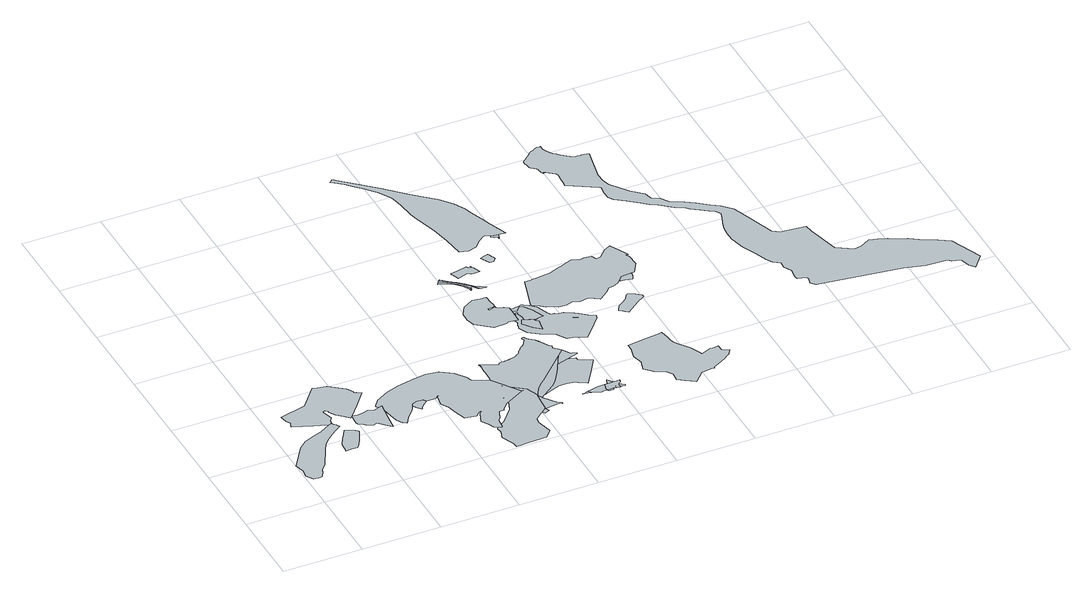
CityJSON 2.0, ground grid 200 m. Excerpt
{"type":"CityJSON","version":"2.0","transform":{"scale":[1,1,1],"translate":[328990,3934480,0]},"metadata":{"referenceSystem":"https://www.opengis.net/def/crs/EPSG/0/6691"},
"CityObjects":{
"object1":{"type":"GenericCityObject","attributes":{"prefecture":"14","disasterType":"1","areaType":"1","zoneNumber":"151-H24-47021","zoneName":"青根21","status":"0"},"geometry":[{"type":"MultiSurface","lod":"1","boundaries":[[[0,1,2,3,4,5,6,7,8,9,10,11,12,13,14,15,16,17,18,19,20,21,22,23,24,25,26,27,28,29]]]}]},
"object2":{"type":"GenericCityObject","attributes":{"prefecture":"14","disasterType":"1","areaType":"1","zoneNumber":"151-H24-47021","zoneName":"青根21","status":"0"},"geometry":[{"type":"MultiSurface","lod":"1","boundaries":[[[30,31,32,33,34,35,36,37,38,39,40,41,42,43,44]]]}]},
"object3":{"type":"GenericCityObject","attributes":{"prefecture":"14","disasterType":"1","areaType":"1","zoneNumber":"151-H24-47021","zoneName":"青根21","status":"0"},"geometry":[{"type":"MultiSurface","lod":"1","boundaries":[[[45,46,47,48,49,50,51,52,53,54,55,56,57,58,59,60,61,62,63,64,65,66,67,68,69,70,71,72,73,74,75,76]]]}]},
"object4":{"type":"GenericCityObject","attributes":{"prefecture":"14","disasterType":"1","areaType":"1","zoneNumber":"151-H24-47021","zoneName":"青根21","status":"0"},"geometry":[{"type":"MultiSurface","lod":"1","boundaries":[[[77,78,79,80,81,82,83,84,85,86,87,88,89,90,91,92,93,94,95]]]}]},
"object5":{"type":"GenericCityObject","attributes":{"prefecture":"14","disasterType":"1","areaType":"1","zoneNumber":"151-H24-47020","zoneName":"青根20","status":"0"},"geometry":[{"type":"MultiSurface","lod":"1","boundaries":[[[96,97,98,99,100,101,102,103,104,105,106,107]]]}]},
"object6":{"type":"GenericCityObject","attributes":{"prefecture":"14","disasterType":"1","areaType":"1","zoneNumber":"151-H24-47020","zoneName":"青根20","status":"0"},"geometry":[{"type":"MultiSurface","lod":"1","boundaries":[[[108,109,110,111,112,113,114,115,116,117,118,119,120,121,122,123,124,125,126,127,128,129,130,131,132,133,134,135,136,137,138,139,140,141,142,143,144,145,146,147,148,149,150,151,152,153,154,155,156,157,158,159,160,161,162,163,164]]]}]},
"object7":{"type":"GenericCityObject","attributes":{"prefecture":"14","disasterType":"1","areaType":"1","zoneNumber":"151-H24-47020","zoneName":"青根20","status":"0"},"geometry":[{"type":"MultiSurface","lod":"1","boundaries":[[[165,166,167,168,169,170,171,172,173,174,175,176,177,178,179,180,181,182,183,184,185,186,187,188,189,190,189,191,192,193,194,195,196,197,198]]]}]},
"object8":{"type":"GenericCityObject","attributes":{"prefecture":"14","disasterType":"2","areaType":"2","zoneNumber":82979,"zoneName":"音久和3","status":"0"},"geometry":[{"type":"MultiSurface","lod":"1","boundaries":[[[199,200,201,202,203]]]}]},
"object9":{"type":"GenericCityObject","attributes":{"prefecture":"14","disasterType":"1","areaType":"1","zoneNumber":"151-H24-47020","zoneName":"青根20","status":"0"},"geometry":[{"type":"MultiSurface","lod":"1","boundaries":[[[204,205,206,207,208,209,210,211,212,213,214,215,216,217,218,217,219,220,221]]]}]},
"object10":{"type":"GenericCityObject","attributes":{"prefecture":"14","disasterType":"2","areaType":"1","zoneNumber":82973,"zoneName":"音久和1","status":"0"},"geometry":[{"type":"MultiSurface","lod":"1","boundaries":[[[222,223,224,225,226,227,228,229,230,231,232,233,234,235,236,237,238,239,240,241,242,243,244,245,246,247,248,249,250,251,252,253,254,255,256,257,258,259,260,261,262,263,264,265,266,267,268,269,270,271,272,273,274,275,276,277,278,279,280,281,282,283,284,285,286,287,288,289,290,291,292,293,294,295,296,297,298,299,300,301,302,303,304,305,306]]]}]},
"object11":{"type":"GenericCityObject","attributes":{"prefecture":"14","disasterType":"2","areaType":"1","zoneNumber":82974,"zoneName":"音久和2","status":"0"},"geometry":[{"type":"MultiSurface","lod":"1","boundaries":[[[307,296,297,298,299,300,301,302,308,306,309,310,311,312,313,314,315,316,317,318,319,320,321,322,323,324,325,326,327,328,248,249,250,252,253,254,255,256,257,258,329,261,262,263,264,265,266,330,267,268,269,331,271,272,273,332,333,276,277,334,279,281,283,284,285,335,336,337,289,338,291,292,294]]]}]},
"object12":{"type":"GenericCityObject","attributes":{"prefecture":"14","disasterType":"2","areaType":"1","zoneNumber":82979,"zoneName":"音久和3","status":"0"},"geometry":[{"type":"MultiSurface","lod":"1","boundaries":[[[255,339,257,340,258,341,261,262,263,264,265,266,267,268,269,270,271,342,273,275,276,277,278,279,281,283,284,285,286,343,337,289,291,344,292,294,307,296,297,298,299,300,302,345,346,347,348,349,350,351,352,353,354,355,356,357,358,359,360,361,362,363,364,365,366,367,368,369,370,371,372,248,249,250,252,254]]]}]},
"object13":{"type":"GenericCityObject","attributes":{"prefecture":"14","disasterType":"1","areaType":"1","zoneNumber":"151-H24-47020","zoneName":"青根20","status":"0"},"geometry":[{"type":"MultiSurface","lod":"1","boundaries":[[[373,374,375,376,377,378,379,380,381,382,383,384,385,386,387,388,389,390,391,392,393,394,395,396,397,398,399,400,401,402,403,404,405,406,407,408,409]]]}]},
"object14":{"type":"GenericCityObject","attributes":{"prefecture":"14","disasterType":"1","areaType":"2","zoneNumber":"151-H24-47019","zoneName":"青根19","status":"0"},"geometry":[{"type":"MultiSurface","lod":"1","boundaries":[[[410,411,412,413,414,415,416,417,418,419,420,421]]]}]},
"object15":{"type":"GenericCityObject","attributes":{"prefecture":"14","disasterType":"1","areaType":"1","zoneNumber":"151-H24-47015","zoneName":"青根15","status":"0"},"geometry":[{"type":"MultiSurface","lod":"1","boundaries":[[[422,423,424,425,426,427,428,429,430,431,432,433,434,435,436,437,438,439,440,441,442,443,444,445,446,447,448,449]]]}]},
"object16":{"type":"GenericCityObject","attributes":{"prefecture":"14","disasterType":"1","areaType":"1","zoneNumber":"151-H24-47019","zoneName":"青根19","status":"0"},"geometry":[{"type":"MultiSurface","lod":"1","boundaries":[[[450,451,452,453,413,414,415,454,455,456,457,458,459,460,461,418,419,420,421,462,463,464,465]]]}]},
"object17":{"type":"GenericCityObject","attributes":{"prefecture":"14","disasterType":"1","areaType":"2","zoneNumber":"151-H24-47019","zoneName":"青根19","status":"0"},"geometry":[{"type":"MultiSurface","lod":"1","boundaries":[[[466,467,468,469,470,471,472,473,474,475,476]]]}]},
"object18":{"type":"GenericCityObject","attributes":{"prefecture":"14","disasterType":"2","areaType":"2","zoneNumber":84053,"zoneName":"滝ノ沢","status":"0"},"geometry":[{"type":"MultiSurface","lod":"1","boundaries":[[[477,478,479,480,481,482,483,484,485,486,487,488,489,490,491,492,493,477,494]]]}]},
"object19":{"type":"GenericCityObject","attributes":{"prefecture":"14","disasterType":"2","areaType":"1","zoneNumber":84053,"zoneName":"滝ノ沢","status":"0"},"geometry":[{"type":"MultiSurface","lod":"1","boundaries":[[[495,496,497,498,499,500,501,502,503,504,505,506,507,508,477,478,479,480,481,509,510,511,512]]]}]},
"object20":{"type":"GenericCityObject","attributes":{"prefecture":"14","disasterType":"1","areaType":"2","zoneNumber":"151-H24-47019","zoneName":"青根19","status":"0"},"geometry":[{"type":"MultiSurface","lod":"1","boundaries":[[[513,514,515,516,517,518,519,520,521]]]}]},
"object21":{"type":"GenericCityObject","attributes":{"prefecture":"14","disasterType":"1","areaType":"1","zoneNumber":"151-H24-47019","zoneName":"青根19","status":"0"},"geometry":[{"type":"MultiSurface","lod":"1","boundaries":[[[522,523,524,525,526,527,514,515,528,529,530,519,531,532]]]}]},
"object22":{"type":"GenericCityObject","attributes":{"prefecture":"14","disasterType":"1","areaType":"1","zoneNumber":"151-H24-47015","zoneName":"青根15","status":"0"},"geometry":[{"type":"MultiSurface","lod":"1","boundaries":[[[533,534,535,536,537,538,539,540,541,542,543,544,545]]]}]},
"object23":{"type":"GenericCityObject","attributes":{"prefecture":"14","disasterType":"1","areaType":"2","zoneNumber":"151-H24-47015","zoneName":"青根15","status":"0"},"geometry":[{"type":"MultiSurface","lod":"1","boundaries":[[[546,547,548,549,540,550,551,552,553,545]]]}]},
"object24":{"type":"GenericCityObject","attributes":{"prefecture":"14","disasterType":"1","areaType":"1","zoneNumber":"151-H25-66242","zoneName":"牧野西42","status":"0"},"geometry":[{"type":"MultiSurface","lod":"1","boundaries":[[[554,555,556,557,558,559,560,561,562,563,564,565,566,567,568,569,570,571,572,573]]]}]},
"object25":{"type":"GenericCityObject","attributes":{"prefecture":"14","disasterType":"1","areaType":"2","zoneNumber":"151-H24-47015","zoneName":"青根15","status":"0"},"geometry":[{"type":"MultiSurface","lod":"1","boundaries":[[[574,575,576,577,578,579,580,581,582,583,584,585,586,587,588,540,589,590,591,592,593,594]]]}]},
"object26":{"type":"GenericCityObject","attributes":{"prefecture":"14","disasterType":"1","areaType":"1","zoneNumber":"151-H24-47015","zoneName":"青根15","status":"0"},"geometry":[{"type":"MultiSurface","lod":"1","boundaries":[[[595,596,580,581,597,598,599,600,601,602,603,604,605,606,607,608,609,610,611,612,613,614,615,616,617,618,619,620,621,622,623,624,625,626,627,628,629,630,631,632,633,634,635,636,637,638,639,640,641,642,643,644,645,646,647,648,649,650,651,652]]]}]},
"object27":{"type":"GenericCityObject","attributes":{"prefecture":"14","disasterType":"1","areaType":"2","zoneNumber":"151-H24-47015","zoneName":"青根15","status":"0"},"geometry":[{"type":"MultiSurface","lod":"1","boundaries":[[[653,654,655,656,657,658,659,660,661,662,663,625]]]}]},
"object28":{"type":"GenericCityObject","attributes":{"prefecture":"14","disasterType":"1","areaType":"1","zoneNumber":"151-H25-66242","zoneName":"牧野西42","status":"0"},"geometry":[{"type":"MultiSurface","lod":"1","boundaries":[[[664,665,666,667,668,669,670,671,672,673,674,675,676,677]]]}]},
"object29":{"type":"GenericCityObject","attributes":{"prefecture":"14","disasterType":"1","areaType":"1","zoneNumber":"151-H25-66242","zoneName":"牧野西42","status":"0"},"geometry":[{"type":"MultiSurface","lod":"1","boundaries":[[[678,679,680,681,682,683,684,685,686,687,688,689,690,691,692,693,694,695,696,697,698,699,700,701,702,703,704,705,706,707,708,709,710,711,712,713,714,715,716,717,718,719,720,721,722,723]]]}]},
"object30":{"type":"GenericCityObject","attributes":{"prefecture":"14","disasterType":"1","areaType":"1","zoneNumber":"151-H25-66242","zoneName":"牧野西42","status":"0"},"geometry":[{"type":"MultiSurface","lod":"1","boundaries":[[[724,725,726,727,728,729,730,731,732,733,734,735,736,737,738,739]]]}]},
"object31":{"type":"GenericCityObject","attributes":{"prefecture":"14","disasterType":"1","areaType":"1","zoneNumber":"151-H24-47019","zoneName":"青根19","status":"0"},"geometry":[{"type":"MultiSurface","lod":"1","boundaries":[[[740,741,742,743,744,745,746,747,748,749,750,751,752,753,754,755,756,757,758,759,760,761,762,763,764,765,766,767,768,769,770,771,772,773,774,775,776,777,778,779,780,781,782,783]]]}]},
"object32":{"type":"GenericCityObject","attributes":{"prefecture":"14","disasterType":"1","areaType":"1","zoneNumber":"151-H24-47015","zoneName":"青根15","status":"0"},"geometry":[{"type":"MultiSurface","lod":"1","boundaries":[[[784,785,786,787,788,789,790,791,792,793,794,795,796,797,798,799,800,801,802,803,804,805,806,807,808,809,810,811,812,813,814,815,816,817,818,819,820,821,822,823,824,825,826,827,828,829,830,831,832,833,834,835]]]}]},
"object33":{"type":"GenericCityObject","attributes":{"prefecture":"14","disasterType":"1","areaType":"1","zoneNumber":"151-H24-47015","zoneName":"青根15","status":"0"},"geometry":[{"type":"MultiSurface","lod":"1","boundaries":[[[836,837,838,839,840,841,842,843,844,845,846,847,848,849,850,851]]]}]},
"object34":{"type":"GenericCityObject","attributes":{"prefecture":"14","disasterType":"1","areaType":"1","zoneNumber":"151-H24-47015","zoneName":"青根15","status":"0"},"geometry":[{"type":"MultiSurface","lod":"1","boundaries":[[[852,853,854,855,856,857,858,859,860,861]]]}]},
"object35":{"type":"GenericCityObject","attributes":{"prefecture":"14","disasterType":"2","areaType":"1","zoneNumber":82017,"zoneName":"唐沢","status":"0"},"geometry":[{"type":"MultiSurface","lod":"1","boundaries":[[[862,863,864,865,866,867,868,869,870,871,872,873,874,875,876,877,878,879,880,881,882,883,884,885,886,887,888,889,890,891,892,893,894,895,896,897,898,899,900,901,902,903,904,905,906,907,908,909,910,911,912,913,914,915,916,917,918,919,920,921,922,923,924,925,926,927,928,929,930,931,932,933,934,935,936,937,938,939,940,941,942,943,944,945,946,947,948,949,950,951,952,953,954,955,956,957,958,959,960,961,962,963,964,965,966,967,968,969,970,971,972,973,974,975,976,977,978,979,980,981,982,983,984,985,986,987,988,989,990,991,992,993,994]]]}]}
},
"vertices":[
[38,93,0],[46,107,0],[50,118,0],[63,131,0],[71,148,0],[80,166,0],[89,183,0],[97,199,0],[110,214,0],[126,228,0],[142,240,0],[158,251,0],[152,259,0],[150,261,0],[144,269,0],[128,260,0],[110,249,0],[86,242,0],[61,231,0],[41,213,0],[27,194,0],[15,175,0],[2,156,0],[8,131,0],[5,112,0],[16,93,0],[26,92,0],[28,91,0],[32,91,0],[35,92,0],
[174,182,0],[182,198,0],[190,214,0],[188,217,0],[183,221,0],[173,226,0],[160,232,0],[152,218,0],[143,204,0],[133,185,0],[131,159,0],[145,159,0],[150,160,0],[160,159,0],[167,169,0],
[248,352,0],[243,353,0],[242,359,0],[233,375,0],[197,403,0],[168,408,0],[163,410,0],[119,357,0],[51,340,0],[55,321,0],[61,312,0],[61,311,0],[59,305,0],[56,296,0],[103,279,0],[135,267,0],[145,263,0],[147,279,0],[154,289,0],[147,316,0],[146,318,0],[149,319,0],[154,320,0],[153,319,0],[158,314,0],[159,310,0],[168,294,0],[183,280,0],[194,269,0],[201,276,0],[227,307,0],[258,346,0],
[271,278,0],[255,272,0],[242,278,0],[229,275,0],[215,272,0],[199,275,0],[198,258,0],[198,252,0],[198,247,0],[199,242,0],[207,237,0],[215,229,0],[230,222,0],[241,225,0],[254,210,0],[268,197,0],[269,207,0],[273,237,0],[279,281,0],
[361,237,0],[363,239,0],[370,246,0],[372,247,0],[379,254,0],[374,261,0],[358,261,0],[346,256,0],[342,250,0],[348,242,0],[351,238,0],[357,230,0],
[506,284,0],[502,296,0],[483,323,0],[453,342,0],[422,348,0],[393,343,0],[371,339,0],[346,335,0],[314,324,0],[279,303,0],[266,287,0],[265,285,0],[277,263,0],[281,238,0],[285,218,0],[291,206,0],[295,202,0],[303,197,0],[314,213,0],[325,225,0],[332,234,0],[343,251,0],[356,255,0],[380,254,0],[403,254,0],[412,261,0],[413,261,0],[413,260,0],[410,257,0],[404,229,0],[416,208,0],[421,187,0],[431,157,0],[459,152,0],[470,163,0],[476,165,0],[477,164,0],[475,161,0],[470,157,0],[464,141,0],[459,128,0],[469,113,0],[476,97,0],[494,89,0],[496,99,0],[497,111,0],[498,116,0],[502,121,0],[503,123,0],[505,127,0],[509,137,0],[513,145,0],[526,146,0],[525,148,0],[542,167,0],[593,195,0],[547,262,0],
[523,8,0],[569,9,0],[587,30,0],[576,68,0],[578,83,0],[614,113,0],[616,137,0],[619,167,0],[607,197,0],[561,232,0],[553,182,0],[548,168,0],[545,159,0],[542,152,0],[540,147,0],[538,143,0],[533,136,0],[528,131,0],[520,121,0],[513,113,0],[504,104,0],[497,99,0],[494,97,0],[490,97,0],[487,96,0],[488,96,0],[487,95,0],[481,86,0],[483,73,0],[476,51,0],[489,23,0],[491,18,0],[491,7,0],[501,7,0],
[535,171,0],[546,186,0],[544,188,0],[530,174,0],[532,173,0],
[650,120,0],[625,153,0],[625,154,0],[597,195,0],[577,177,0],[569,152,0],[567,142,0],[563,122,0],[592,106,0],[608,109,0],[649,115,0],[651,115,0],[653,115,0],[658,113,0],[658,112,0],[658,114,0],[659,115,0],[654,118,0],
[549,327,0],[550,318,0],[549,309,0],[548,285,0],[548,271,0],[545,252,0],[544,235,0],[547,222,0],[550,208,0],[566,169,0],[571,154,0],[568,136,0],[580,121,0],[593,110,0],[606,95,0],[618,99,0],[612,116,0],[610,131,0],[615,154,0],[622,170,0],[631,186,0],[643,200,0],[656,211,0],[670,225,0],[744,299,0],[738,306,0],[733,311,0],[729,314,0],[730,322,0],[728,324,0],[727,325,0],[718,339,0],[718,340,0],[713,347,0],[710,352,0],[705,360,0],[693,370,0],[692,371,0],[691,372,0],[686,379,0],[685,380,0],[682,379,0],[681,379,0],[681,378,0],[681,376,0],[683,371,0],[683,370,0],[682,368,0],[681,367,0],[678,362,0],[676,358,0],[673,354,0],[673,353,0],[670,351,0],[666,349,0],[664,347,0],[661,344,0],[657,339,0],[655,337,0],[653,335,0],[652,334,0],[651,332,0],[650,330,0],[648,328,0],[646,326,0],[643,325,0],[639,322,0],[635,321,0],[621,317,0],[614,316,0],[604,315,0],[600,315,0],[596,314,0],[594,314,0],[593,313,0],[592,312,0],[592,311,0],[591,309,0],[590,309,0],[589,309,0],[588,309,0],[583,311,0],[574,315,0],[569,318,0],[561,321,0],
[594,313,0],[578,314,0],[556,323,0],[548,328,0],[554,294,0],[561,247,0],[565,208,0],[569,153,0],[567,132,0],[567,122,0],[568,109,0],[579,104,0],[590,111,0],[598,117,0],[606,126,0],[608,135,0],[623,151,0],[666,183,0],[678,196,0],[687,210,0],[696,224,0],[739,304,0],[690,374,0],[682,374,0],[681,366,0],[669,351,0],[668,350,0],[662,345,0],[645,326,0],[643,324,0],[640,323,0],[618,317,0],
[710,353,0],[697,367,0],[690,373,0],[676,359,0],[644,325,0],[609,315,0],[581,312,0],[565,320,0],[543,217,0],[538,194,0],[538,193,0],[527,178,0],[539,167,0],[559,174,0],[560,174,0],[582,181,0],[604,189,0],[613,192,0],[618,198,0],[621,206,0],[625,219,0],[628,224,0],[632,227,0],[646,232,0],[668,239,0],[771,272,0],[770,273,0],[768,275,0],[766,276,0],[764,277,0],[761,277,0],[759,277,0],[756,280,0],[747,295,0],
[651,283,0],[645,284,0],[625,280,0],[602,267,0],[605,259,0],[603,257,0],[570,233,0],[565,206,0],[565,205,0],[564,203,0],[559,197,0],[565,187,0],[572,164,0],[592,154,0],[614,152,0],[637,160,0],[649,165,0],[659,169,0],[671,174,0],[679,176,0],[687,177,0],[699,177,0],[714,175,0],[723,172,0],[725,170,0],[736,164,0],[745,158,0],[750,166,0],[767,192,0],[793,233,0],[778,241,0],[761,248,0],[762,257,0],[733,265,0],[723,267,0],[705,279,0],[673,286,0],
[773,114,0],[772,123,0],[776,136,0],[765,135,0],[757,135,0],[746,132,0],[732,129,0],[732,127,0],[736,121,0],[753,114,0],[758,113,0],[763,114,0],
[612,543,0],[599,519,0],[598,497,0],[604,474,0],[641,443,0],[674,445,0],[680,449,0],[704,446,0],[705,476,0],[705,486,0],[705,490,0],[705,496,0],[704,497,0],[695,504,0],[679,510,0],[678,514,0],[661,509,0],[659,509,0],[659,510,0],[659,512,0],[659,514,0],[667,516,0],[678,517,0],[677,527,0],[676,536,0],[675,557,0],[661,557,0],[641,559,0],
[809,127,0],[813,130,0],[814,131,0],[815,138,0],[726,127,0],[723,126,0],[716,125,0],[716,124,0],[720,124,0],[727,123,0],[730,123,0],[733,122,0],[797,115,0],[806,112,0],[805,120,0],[807,124,0],
[797,120,0],[783,123,0],[773,122,0],[769,115,0],[775,111,0],[778,109,0],[781,111,0],[784,111,0],[787,110,0],[787,111,0],[791,115,0],
[658,604,0],[665,607,0],[666,605,0],[668,602,0],[671,599,0],[674,596,0],[675,596,0],[666,608,0],[651,623,0],[636,636,0],[620,649,0],[604,661,0],[603,660,0],[600,655,0],[618,646,0],[633,633,0],[648,620,0],[658,603,0],
[690,591,0],[693,593,0],[667,609,0],[652,624,0],[637,638,0],[621,650,0],[606,664,0],[596,649,0],[615,643,0],[632,632,0],[646,618,0],[655,603,0],[655,596,0],[658,599,0],[675,595,0],[679,593,0],[683,592,0],[689,592,0],
[807,126,0],[806,127,0],[802,132,0],[797,138,0],[792,129,0],[790,114,0],[798,114,0],[803,113,0],[804,122,0],
[814,113,0],[818,113,0],[819,115,0],[817,117,0],[812,122,0],[807,125,0],[788,149,0],[782,135,0],[777,116,0],[804,113,0],[808,113,0],
[744,413,0],[745,420,0],[745,423,0],[742,424,0],[737,430,0],[745,430,0],[735,434,0],[727,437,0],[711,442,0],[704,428,0],[722,405,0],[740,391,0],[742,405,0],
[743,407,0],[728,415,0],[723,429,0],[731,435,0],[721,439,0],[715,428,0],[725,410,0],[741,398,0],
[660,677,0],[640,674,0],[642,669,0],[644,664,0],[644,662,0],[645,660,0],[648,650,0],[667,656,0],[675,659,0],[682,653,0],[689,652,0],[704,653,0],[700,663,0],[699,664,0],[697,671,0],[696,672,0],[693,680,0],[692,676,0],[690,676,0],[684,682,0],
[727,490,0],[721,483,0],[720,482,0],[718,478,0],[712,478,0],[706,482,0],[706,479,0],[706,477,0],[707,471,0],[712,474,0],[716,472,0],[714,469,0],[713,467,0],[717,455,0],[717,440,0],[739,433,0],[743,432,0],[749,433,0],[762,436,0],[750,468,0],[737,486,0],
[706,487,0],[706,485,0],[708,465,0],[694,457,0],[694,456,0],[694,454,0],[694,451,0],[694,449,0],[695,446,0],[698,441,0],[699,439,0],[698,438,0],[698,435,0],[696,432,0],[695,430,0],[694,427,0],[694,423,0],[692,418,0],[692,416,0],[702,394,0],[725,376,0],[739,370,0],[751,364,0],[760,357,0],[765,349,0],[775,334,0],[794,330,0],[802,325,0],[811,323,0],[820,318,0],[853,356,0],[869,374,0],[869,375,0],[870,376,0],[871,378,0],[873,386,0],[856,395,0],[851,400,0],[840,409,0],[831,415,0],[819,421,0],[810,427,0],[795,429,0],[789,433,0],[781,434,0],[778,438,0],[778,439,0],[777,440,0],[764,473,0],[751,486,0],[738,494,0],[735,495,0],[732,495,0],[730,494,0],[730,493,0],[719,492,0],[711,490,0],[706,495,0],
[868,373,0],[847,384,0],[841,389,0],[832,396,0],[822,401,0],[804,375,0],[798,367,0],[814,364,0],[823,360,0],[831,358,0],[847,349,0],
[758,683,0],[755,691,0],[754,692,0],[753,696,0],[751,701,0],[749,705,0],[738,702,0],[728,698,0],[731,691,0],[732,689,0],[735,685,0],[735,684,0],[740,674,0],[750,675,0],
[553,1116,0],[549,1119,0],[548,1116,0],[546,1115,0],[545,1113,0],[545,1112,0],[543,1112,0],[544,1111,0],[542,1111,0],[544,1109,0],[550,1104,0],[568,1090,0],[585,1072,0],[598,1058,0],[624,1029,0],[634,1012,0],[643,996,0],[647,981,0],[651,961,0],[656,921,0],[660,898,0],[665,884,0],[678,841,0],[684,810,0],[687,792,0],[687,791,0],[695,742,0],[715,735,0],[738,743,0],[752,759,0],[771,773,0],[773,773,0],[793,765,0],[822,762,0],[805,807,0],[804,809,0],[795,834,0],[784,866,0],[778,885,0],[762,914,0],[736,946,0],[711,969,0],[681,995,0],[637,1041,0],[592,1081,0],[556,1113,0],
[809,787,0],[803,787,0],[793,787,0],[792,785,0],[789,777,0],[788,773,0],[787,771,0],[784,763,0],[791,758,0],[799,756,0],[800,750,0],[805,766,0],[806,769,0],[809,778,0],[810,782,0],[812,788,0],
[1027,154,0],[1018,173,0],[1015,178,0],[1007,192,0],[999,202,0],[990,214,0],[988,219,0],[987,221,0],[986,227,0],[984,242,0],[981,261,0],[972,259,0],[939,255,0],[890,248,0],[890,233,0],[883,206,0],[890,179,0],[882,153,0],[897,136,0],[898,135,0],[899,135,0],[901,132,0],[925,121,0],[936,106,0],[934,83,0],[950,71,0],[972,56,0],[997,82,0],[1007,84,0],[1025,86,0],[1032,86,0],[1033,89,0],[1048,97,0],[1069,109,0],[1079,116,0],[1083,118,0],[1085,121,0],[1088,126,0],[1093,134,0],[1076,144,0],[1076,158,0],[1059,155,0],[1055,158,0],[1029,147,0],
[1016,614,0],[1000,606,0],[980,585,0],[967,583,0],[962,596,0],[944,598,0],[938,596,0],[934,595,0],[913,603,0],[901,598,0],[888,594,0],[879,590,0],[878,590,0],[861,584,0],[848,579,0],[841,578,0],[823,576,0],[806,574,0],[804,573,0],[800,573,0],[798,573,0],[789,572,0],[785,572,0],[780,572,0],[766,524,0],[756,491,0],[755,482,0],[755,481,0],[767,478,0],[784,464,0],[792,462,0],[809,451,0],[830,451,0],[847,457,0],[863,450,0],[885,454,0],[910,439,0],[932,455,0],[945,469,0],[959,471,0],[971,477,0],[982,488,0],[989,496,0],[1001,498,0],[1024,500,0],[1042,528,0],[1039,558,0],[1035,567,0],[1041,566,0],[1037,574,0],[1036,574,0],[1028,592,0],
[971,383,0],[982,392,0],[1003,405,0],[1003,412,0],[995,417,0],[989,421,0],[974,430,0],[969,425,0],[962,413,0],[950,404,0],[937,396,0],[928,380,0],[936,374,0],[940,371,0],[948,365,0],[958,373,0],
[1016,498,0],[1007,502,0],[996,507,0],[979,514,0],[977,496,0],[981,481,0],[991,480,0],[1000,478,0],[1009,476,0],[1015,489,0],
[1094,828,0],[1096,825,0],[1095,823,0],[1093,807,0],[1093,785,0],[1101,772,0],[1126,755,0],[1152,734,0],[1168,719,0],[1184,709,0],[1196,699,0],[1215,685,0],[1234,675,0],[1245,664,0],[1264,651,0],[1281,639,0],[1294,631,0],[1301,618,0],[1296,602,0],[1289,583,0],[1282,562,0],[1281,542,0],[1281,519,0],[1290,480,0],[1306,444,0],[1319,413,0],[1328,398,0],[1344,386,0],[1343,370,0],[1353,350,0],[1350,329,0],[1350,322,0],[1352,317,0],[1372,311,0],[1375,304,0],[1371,287,0],[1380,276,0],[1589,249,0],[1639,235,0],[1694,232,0],[1701,225,0],[1722,219,0],[1730,195,0],[1741,181,0],[1769,215,0],[1734,294,0],[1707,313,0],[1668,333,0],[1647,346,0],[1625,356,0],[1605,366,0],[1585,374,0],[1563,380,0],[1539,367,0],[1519,362,0],[1480,388,0],[1459,468,0],[1456,489,0],[1393,495,0],[1376,508,0],[1341,605,0],[1335,621,0],[1313,644,0],[1292,659,0],[1266,680,0],[1244,694,0],[1213,712,0],[1199,730,0],[1181,741,0],[1176,760,0],[1148,787,0],[1116,830,0],[1111,850,0],[1109,873,0],[1127,956,0],[1122,957,0],[1118,958,0],[1115,959,0],[1108,959,0],[1107,958,0],[1106,957,0],[1105,957,0],[1103,958,0],[1099,959,0],[1090,960,0],[1087,961,0],[1082,966,0],[1063,981,0],[1058,988,0],[1054,990,0],[1048,997,0],[1041,1008,0],[1037,1016,0],[1037,1019,0],[1037,1029,0],[1036,1029,0],[1028,1030,0],[1021,1027,0],[1018,1025,0],[1013,1023,0],[1010,1021,0],[1008,1020,0],[1003,1016,0],[1001,1013,0],[999,1011,0],[993,1006,0],[983,997,0],[978,993,0],[976,991,0],[976,988,0],[976,985,0],[978,978,0],[980,968,0],[982,964,0],[985,962,0],[988,959,0],[989,958,0],[994,951,0],[994,947,0],[995,942,0],[996,939,0],[1000,933,0],[1001,933,0],[1000,936,0],[1001,937,0],[1006,934,0],[1019,924,0],[1025,919,0],[1027,913,0],[1027,906,0],[1026,897,0],[1025,881,0],[1023,869,0]
]}
